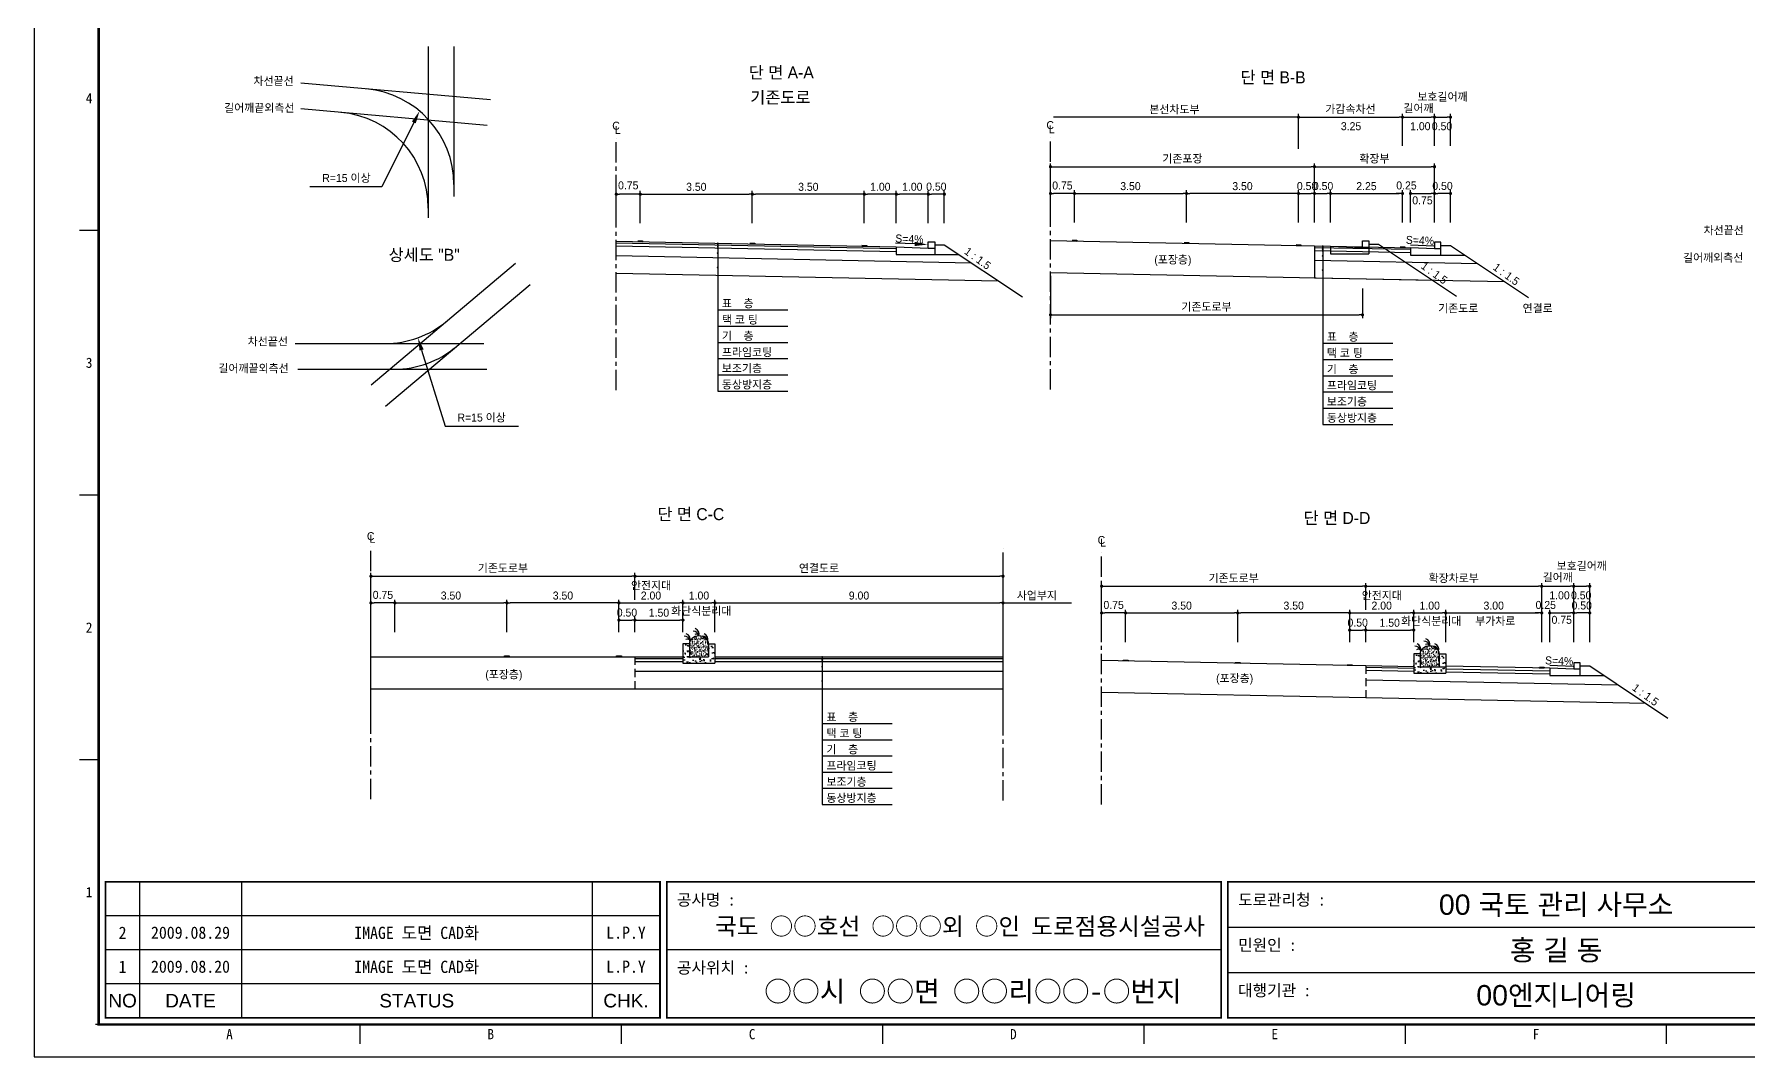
# Model space of a CAD drawing. Header units: millimetres. Extents: x 640 to 1063, y -2 to 297.
# Drawn here: x 639.6 to 907.4, y -2.4 to 157.3 of the extents above; entities that cross this region are included whole.
import ezdxf
from ezdxf.enums import TextEntityAlignment as Align

# ---------------------------------------------------------------- set-up
doc = ezdxf.new("R2010")
doc.units = ezdxf.units.MM
doc.linetypes.add('CENTER', pattern=[50.8, 31.75, -6.35, 6.35, -6.35])
doc.linetypes.add('HIDDEN', pattern=[9.525, 6.35, -3.175])
for name, color, linetype in [('CC-GSTR-0004', 4, 'Continuous'), ('CZ-DIMT-0002', 7, 'Continuous'), ('CZ-EXST-0002', 1, 'Continuous'), ('CZ-LIN1-0007', 7, 'Continuous'), ('CZ-LIN2-0003', 3, 'Continuous'), ('CZ-LINE-0001', 7, 'Continuous'), ('CZ-TEXT-BOX0', 7, 'Continuous'), ('TITLE', 7, 'Continuous')]:
    doc.layers.add(name, color=color, linetype=linetype)
doc.styles.add('견고딕', font='arial.ttf')
doc.styles.add('돋움', font='')
doc.styles.add('돋음체', font='')
doc.styles.get('돋움').set_extended_font_data('Dotum')
doc.styles.get('돋음체').set_extended_font_data('DotumChe')

# ---------------------------------------------------------------- blocks, each defined once
blk = doc.blocks.new('_Dot')
at = {"color": 0, "linetype": 'ByBlock', "lineweight": -2}
blk.add_line((-0.5, 0), (-1, 0), dxfattribs=at)
at = {"color": 0, "linetype": 'ByBlock', "const_width": 0.5}
blk.add_lwpolyline([(-0.25, 0, 1), (0.25, 0, 1)], format="xyb", close=True, dxfattribs=at)

msp = doc.modelspace()

# ---------------------------------------------------------------- hatches: boundary and pattern name
at = {"layer": 'CZ-EXST-0002'}
h = msp.add_hatch(dxfattribs=at)
h.set_pattern_fill('AR-CONC', color=256, scale=0.01, style=0)
h.set_pattern_definition([(50, (-367.2025, 3542.8968), (1.8218467, -0.15939086), [0.1905, -2.0955]), (355, (-367.2025, 3542.8968), (-0.3524283, 1.9105664), [0.1524, -1.6764]), (100.451, (-367.0507, 3542.8835), (1.469425, 1.7511669), [0.1619, -1.7809]), (46.1842, (-367.2025, 3543.4048), (2.7107904, -0.4204233), [0.28575, -3.14325]), (96.6356, (-366.9766, 3543.3697), (2.3740423, 2.4742556), [0.24285, -2.67135]), (351.184, (-367.2025, 3543.4048), (2.374046, 2.4742512), [0.2286, -2.5146]), (21, (-366.9485, 3543.2778), (1.5161488, -1.0226552), [0.1905, -2.0955]), (326, (-366.9485, 3543.2778), (0.6180203, 1.8418797), [0.1524, -1.6764]), (71.4514, (-366.8222, 3543.1925), (2.1341649, 0.8192286), [0.1619, -1.7809]), (37.5, (-367.2025, 3542.89677), (0.03088603, 0.84555039), [0, -1.65608, 0, -1.7018, 0, -1.68275]), (7.5, (-367.2025, 3542.8968), (0.66819663, 1.00180575), [0, -0.97028, 0, -1.61798, 0, -0.64135]), (327.5, (-367.7689, 3542.8968), (1.35590595, -0.05728744), [0, -0.635, 0, -1.9812, 0, -2.6289]), (317.5, (-368.0229, 3542.8968), (1.4812918, 0.2542649), [0, -0.8255, 0, -1.31572, 0, -1.8669])])
h.paths.add_polyline_path([(745.92, 59.05), (745.92, 62.05), (744.92, 62.05), (744.92, 60.05), (741.92, 60.05), (741.92, 62.05), (740.92, 62.05), (740.92, 59.05)])
h = msp.add_hatch(dxfattribs=at)
h.set_pattern_fill('AR-SAND', color=256, scale=0.01, style=0)
h.set_pattern_definition([(37.5, (-367.2025, 3542.89677), (-0.016000313, 0.489413237), [0, -0.38608, 0, -0.4318, 0, -0.41275]), (7.5, (-367.2025, 3542.89677), (0.44952328, 0.7168251), [0, -0.20828, 0, -0.34798, 0, -0.13335]), (327.5, (-367.51493, 3542.89677), (0.79099237, 0.001437185), [0, -0.127, 0, -0.4572, 0, -0.5969]), (317.5, (-367.5149, 3542.8968), (0.76355645, 0.22292932), [0, -0.0635, 0, -0.29972, 0, -0.3429])])
edge = h.paths.add_edge_path()
edge.add_line((744.92, 60.05), (744.92, 62.05))
edge.add_ellipse((743.42, 62.05), major_axis=(-1.5, 0), ratio=0.829212, start_angle=180, end_angle=360)
edge.add_line((741.92, 62.05), (741.92, 60.05))
edge.add_line((741.92, 60.05), (744.92, 60.05))
h = msp.add_hatch(dxfattribs=at)
h.set_pattern_fill('AR-SAND', color=256, scale=0.01, style=0)
h.set_pattern_definition([(37.5, (-253.03753, 3541.32837), (-0.016000313, 0.489413237), [0, -0.38608, 0, -0.4318, 0, -0.41275]), (7.5, (-253.0375, 3541.3284), (0.44952328, 0.7168251), [0, -0.20828, 0, -0.34798, 0, -0.13335]), (327.5, (-253.34995, 3541.32837), (0.79099237, 0.001437185), [0, -0.127, 0, -0.4572, 0, -0.5969]), (317.5, (-253.34995, 3541.3284), (0.76355645, 0.22292932), [0, -0.0635, 0, -0.29972, 0, -0.3429])])
edge = h.paths.add_edge_path()
edge.add_ellipse((857.58, 60.48), major_axis=(-1.5, 0), ratio=0.829212, start_angle=180, end_angle=360)
edge.add_line((856.08, 60.48), (856.08, 58.48))
edge.add_line((856.08, 58.48), (859.08, 58.48))
edge.add_line((859.08, 58.48), (859.08, 60.48))
h = msp.add_hatch(dxfattribs=at)
h.set_pattern_fill('AR-CONC', color=256, scale=0.01, style=0)
h.set_pattern_definition([(50, (-253.0375, 3541.3284), (1.8218467, -0.15939086), [0.1905, -2.0955]), (355, (-253.0375, 3541.3284), (-0.3524283, 1.9105664), [0.1524, -1.6764]), (100.451, (-252.8857, 3541.315), (1.469425, 1.7511669), [0.1619, -1.7809]), (46.1842, (-253.0375, 3541.8364), (2.7107904, -0.4204233), [0.28575, -3.14325]), (96.6356, (-252.8116, 3541.8013), (2.3740423, 2.4742556), [0.24285, -2.67135]), (351.184, (-253.0375, 3541.8364), (2.374046, 2.4742512), [0.2286, -2.5146]), (21, (-252.7835, 3541.7094), (1.5161488, -1.0226552), [0.1905, -2.0955]), (326, (-252.7835, 3541.7094), (0.6180203, 1.8418797), [0.1524, -1.6764]), (71.4514, (-252.6572, 3541.6241), (2.1341649, 0.8192286), [0.1619, -1.7809]), (37.5, (-253.0375, 3541.3284), (0.03088603, 0.84555039), [0, -1.65608, 0, -1.7018, 0, -1.68275]), (7.5, (-253.0375, 3541.3284), (0.66819663, 1.00180575), [0, -0.97028, 0, -1.61798, 0, -0.64135]), (327.5, (-253.60395, 3541.3284), (1.35590595, -0.05728744), [0, -0.635, 0, -1.9812, 0, -2.6289]), (317.5, (-253.858, 3541.3284), (1.4812918, 0.2542649), [0, -0.8255, 0, -1.31572, 0, -1.8669])])
h.paths.add_polyline_path([(860.08, 57.48), (860.08, 60.48), (859.08, 60.48), (859.08, 58.48), (856.08, 58.48), (856.08, 60.48), (855.08, 60.48), (855.08, 57.48)])
at = {"layer": 'CZ-LIN1-0007'}
for points in [[(734.62, 124.87), (734.62, 124.99), (733.87, 125.01), (733.87, 124.88)], [(752.12, 124.52), (752.12, 124.64), (751.37, 124.66), (751.37, 124.53)], [(769.62, 124.17), (769.62, 124.29), (768.87, 124.31), (768.87, 124.18)], [(802.45, 124.97), (802.45, 125.1), (801.7, 125.11), (801.7, 124.99)], [(819.95, 124.62), (819.95, 124.75), (819.2, 124.76), (819.2, 124.64)], [(837.45, 124.27), (837.45, 124.4), (836.7, 124.41), (836.7, 124.29)], [(853.7, 123.95), (853.7, 124.07), (852.95, 124.09), (852.95, 123.96)], [(713.79, 60.05), (713.79, 60.18), (713.04, 60.18), (713.04, 60.05)], [(731.29, 60.05), (731.29, 60.18), (730.54, 60.18), (730.54, 60.05)], [(810.45, 59.37), (810.46, 59.5), (809.71, 59.51), (809.7, 59.39)], [(827.95, 59.02), (827.96, 59.15), (827.21, 59.16), (827.2, 59.04)], [(845.45, 58.67), (845.46, 58.8), (844.71, 58.81), (844.7, 58.69)], [(875.45, 58.27), (875.46, 58.4), (874.71, 58.41), (874.7, 58.29)]]:
    msp.add_hatch(color=256, dxfattribs=at).paths.add_polyline_path(points)

# ---------------------------------------------------------------- linework, layer by layer
at = {"color": 0, "linetype": 'ByBlock', "lineweight": -2}
for p, q in [((836.83, 144.32), (836.58, 144.32)), ((791.17, 68.46), (791.42, 68.46))]:
    msp.add_line(p, q, dxfattribs=at)
at = {"color": 0, "linetype": 'ByBlock', "const_width": 0.25}
for points in [[(836.95, 144.32, 1), (837.2, 144.32, 1)], [(791.04, 68.46, 1), (790.79, 68.46, 1)]]:
    msp.add_lwpolyline(points, format="xyb", close=True, dxfattribs=at)
at = {"layer": 'CC-GSTR-0004'}
for p, q in [((774.25, 124.07), (774.25, 122.87)), ((774.25, 124.07), (779.25, 123.87)), ((779.25, 123.87), (779.25, 124.87)), ((779.25, 124.87), (780.25, 124.87)), ((779.25, 123.87), (780.25, 123.87)), ((780.25, 124.87), (780.25, 122.87)), ((774.25, 122.87), (780.25, 122.87))]:
    msp.add_line(p, q, dxfattribs=at)
for points in [[(859.33, 123.78), (858.33, 123.78), (854.58, 123.93), (854.58, 122.78), (859.33, 122.78), (859.33, 124.78), (858.33, 124.78), (858.33, 123.78)], [(881.08, 58.11), (880.08, 58.11), (876.33, 58.26), (876.33, 57.11), (881.08, 57.11), (881.08, 59.11), (880.08, 59.11), (880.08, 58.11)]]:
    msp.add_lwpolyline(points, dxfattribs=at)
at = {"layer": 'CZ-EXST-0002'}
for p, q in [((701.13, 155.37), (701.13, 128.59)), ((705.12, 155.37), (705.12, 131.94)), ((710.83, 147), (681.24, 149.63)), ((710.34, 143.03), (681.24, 145.62)), ((798.33, 125.06), (842.08, 124.18)), ((842.08, 124.18), (847.08, 123.98)), ((842.08, 124.18), (842.08, 122.98)), ((847.08, 124.98), (848.08, 124.98)), ((847.08, 123.98), (847.08, 124.98)), ((847.08, 123.98), (848.08, 123.98)), ((848.08, 124.98), (848.08, 122.98)), ((848.08, 124.48), (849.58, 124.48)), ((849.58, 124.48), (861.78, 116.35)), ((692.21, 102.53), (714.76, 121.52)), ((842.08, 122.98), (848.08, 122.98)), ((694.42, 99.16), (717.02, 118.19)), ((798.33, 120.06), (858.01, 118.86)), ((680.33, 108.95), (709.81, 108.95)), ((680.75, 104.95), (710.29, 104.95)), ((692.17, 60.05), (733.42, 60.05)), ((847.58, 58.63), (806.33, 59.46)), ((692.17, 55.05), (733.42, 55.05)), ((847.58, 53.63), (806.33, 54.46))]:
    msp.add_line(p, q, dxfattribs=at)
at = {"layer": 'CZ-LIN1-0007'}
for p, q in [((733.87, 125.01), (734.62, 124.99)), ((733.87, 124.88), (734.62, 124.87)), ((734.62, 124.99), (734.62, 124.87)), ((751.37, 124.66), (752.12, 124.64)), ((751.37, 124.53), (752.12, 124.52)), ((752.12, 124.64), (752.12, 124.52)), ((768.87, 124.31), (769.62, 124.29)), ((768.87, 124.18), (769.62, 124.17)), ((769.62, 124.29), (769.62, 124.17)), ((801.7, 125.11), (802.45, 125.1)), ((801.7, 124.99), (802.45, 124.97)), ((802.45, 125.1), (802.45, 124.97)), ((819.2, 124.76), (819.95, 124.75)), ((819.2, 124.64), (819.95, 124.62)), ((819.95, 124.75), (819.95, 124.62)), ((836.7, 124.41), (837.45, 124.4)), ((836.7, 124.29), (837.45, 124.27)), ((837.45, 124.4), (837.45, 124.27)), ((852.95, 124.09), (853.7, 124.07)), ((852.95, 123.96), (853.7, 123.95)), ((853.7, 124.07), (853.7, 123.95)), ((713.04, 60.18), (713.79, 60.18)), ((713.04, 60.05), (713.04, 60.18)), ((713.79, 60.05), (713.04, 60.05)), ((713.79, 60.18), (713.79, 60.05)), ((730.54, 60.18), (731.29, 60.18)), ((730.54, 60.05), (730.54, 60.18)), ((731.29, 60.05), (730.54, 60.05)), ((731.29, 60.18), (731.29, 60.05)), ((809.7, 59.39), (809.71, 59.51)), ((810.45, 59.37), (809.7, 59.39)), ((809.71, 59.51), (810.46, 59.5)), ((810.46, 59.5), (810.45, 59.37)), ((827.2, 59.04), (827.21, 59.16)), ((827.95, 59.02), (827.2, 59.04)), ((827.21, 59.16), (827.96, 59.15)), ((827.96, 59.15), (827.95, 59.02)), ((844.7, 58.69), (844.71, 58.81)), ((845.45, 58.67), (844.7, 58.69)), ((844.71, 58.81), (845.46, 58.8)), ((845.46, 58.8), (845.45, 58.67)), ((874.7, 58.29), (874.71, 58.41)), ((875.45, 58.27), (874.7, 58.29)), ((874.71, 58.41), (875.46, 58.4)), ((875.46, 58.4), (875.45, 58.27))]:
    msp.add_line(p, q, dxfattribs=at)
at = {"layer": 'CZ-LIN2-0003'}
for p, q in [((730.5, 124.95), (774.25, 124.07)), ((730.5, 124.7), (774.25, 123.82)), ((730.5, 124.2), (774.25, 123.32)), ((780.25, 124.37), (781.75, 124.37)), ((781.75, 124.37), (793.95, 116.24)), ((839.58, 124.23), (854.58, 123.93)), ((839.58, 124.23), (839.58, 119.23)), ((839.58, 123.98), (854.58, 123.68)), ((839.58, 123.48), (854.58, 123.18)), ((859.33, 124.28), (860.83, 124.28)), ((860.83, 124.28), (873.03, 116.15)), ((730.5, 122.7), (785.92, 121.59)), ((780.25, 122.87), (784, 122.87)), ((839.58, 121.98), (865.04, 121.47)), ((859.33, 122.78), (863.08, 122.78)), ((730.5, 119.95), (790.17, 118.76)), ((839.58, 119.23), (869.3, 118.64)), ((740.92, 62.05), (740.92, 59.05)), ((741.92, 62.05), (740.92, 62.05)), ((741.92, 62.05), (741.92, 60.05)), ((744.92, 62.05), (745.92, 62.05)), ((744.92, 62.05), (744.92, 60.05)), ((745.92, 62.05), (745.92, 59.05)), ((733.42, 60.05), (740.92, 60.05)), ((733.42, 59.8), (740.92, 59.8)), ((733.42, 59.3), (740.92, 59.3)), ((740.92, 59.05), (745.92, 59.05)), ((741.92, 60.05), (744.92, 60.05)), ((745.92, 60.05), (790.92, 60.05)), ((745.92, 59.8), (790.92, 59.8)), ((745.92, 59.3), (790.92, 59.3)), ((855.08, 60.48), (855.08, 57.48)), ((856.08, 60.48), (855.08, 60.48)), ((856.08, 60.48), (856.08, 58.48)), ((859.08, 60.48), (859.08, 58.48)), ((859.08, 60.48), (860.08, 60.48)), ((860.08, 60.48), (860.08, 57.48)), ((733.42, 57.8), (790.92, 57.8)), ((855.08, 58.48), (847.58, 58.63)), ((855.08, 58.23), (847.58, 58.38)), ((855.08, 57.73), (847.58, 57.88)), ((887.1, 55.59), (847.58, 56.38)), ((855.08, 57.48), (860.08, 57.48)), ((856.08, 58.48), (859.08, 58.48)), ((859.08, 58.48), (860.08, 58.48)), ((876.33, 58.26), (860.08, 58.58)), ((876.33, 57.81), (860.08, 58.13)), ((876.33, 57.31), (860.08, 57.63)), ((881.08, 58.61), (882.58, 58.61)), ((881.08, 57.11), (884.83, 57.11)), ((882.58, 58.61), (894.78, 50.47)), ((733.42, 55.05), (790.92, 55.05)), ((891.36, 52.76), (847.58, 53.63))]:
    msp.add_line(p, q, dxfattribs=at)
for centre, radius, start, end in [((690.12, 133.79), 15, 0, 84.9204), ((686.13, 130.12), 15, 0, 84.9204), ((694.36, 123.95), 15, 270, 310.097), ((695.82, 119.95), 15, 270, 310.097), ((742.44, 63.52), 1, 347.1802, 67.3267), ((741.15, 62.39), 0.88, 7.8639, 92.7752), ((741.61, 62.36), 0.44, 19.771, 124.0366), ((741.04, 62.73), 1, 347.1802, 67.3267), ((742.54, 63.17), 0.88, 7.8639, 92.7752), ((743, 63.15), 0.44, 19.771, 124.0366), ((743.94, 62.39), 0.88, 7.8639, 92.7752), ((744.4, 62.36), 0.44, 19.771, 124.0366), ((743.83, 62.73), 1, 347.1802, 67.3267), ((855.31, 60.82), 0.88, 7.8639, 92.7752), ((855.21, 61.16), 1, 347.1802, 67.3267), ((856.71, 61.61), 0.88, 7.8639, 92.7752), ((857.17, 61.58), 0.44, 19.771, 124.0366), ((856.6, 61.95), 1, 347.1802, 67.3267), ((858.1, 60.82), 0.88, 7.8639, 92.7752), ((858, 61.16), 1, 347.1802, 67.3267), ((855.77, 60.79), 0.44, 19.771, 124.0366), ((858.56, 60.79), 0.44, 19.771, 124.0366)]:
    msp.add_arc(centre, radius, start, end, dxfattribs=at)
for centre in [(743.42, 62.05), (857.58, 60.48)]:
    msp.add_ellipse(centre, major_axis=(-1.5, 0), ratio=0.829212, start_param=3.141593, end_param=6.283185, dxfattribs=at)
at = {"layer": 'CZ-LINE-0001'}
for p, q in [((837.08, 139.35), (837.08, 144.82)), ((837.08, 139.85), (837.08, 144.82)), ((853.33, 139.85), (853.33, 144.82)), ((853.33, 139.85), (853.33, 144.82)), ((858.33, 139.85), (858.33, 144.82)), ((858.33, 139.85), (858.33, 144.82)), ((860.83, 139.85), (860.83, 144.82)), ((836.58, 144.32), (798.83, 144.32)), ((837.58, 144.32), (852.83, 144.32)), ((853.83, 144.32), (857.83, 144.32)), ((858.83, 144.32), (860.33, 144.32)), ((798.33, 132.9), (798.33, 137.08)), ((839.58, 132.9), (839.58, 137.08)), ((839.58, 132.9), (839.58, 137.08)), ((858.33, 132.9), (858.33, 137.08)), ((798.83, 136.58), (839.08, 136.58)), ((840.08, 136.58), (857.83, 136.58)), ((730.5, 127.74), (730.5, 132.79)), ((733.75, 132.29), (731, 132.29)), ((734.25, 127.74), (734.25, 132.79)), ((734.25, 127.74), (734.25, 132.79)), ((734.75, 132.29), (751.25, 132.29)), ((751.75, 127.74), (751.75, 132.79)), ((751.75, 127.74), (751.75, 132.79)), ((768.75, 132.29), (752.25, 132.29)), ((769.25, 127.74), (769.25, 132.79)), ((769.25, 127.74), (769.25, 132.79)), ((773.75, 132.29), (769.75, 132.29)), ((774.25, 127.74), (774.25, 132.79)), ((774.25, 127.74), (774.25, 132.79)), ((778.75, 132.29), (774.75, 132.29)), ((779.25, 127.74), (779.25, 132.79)), ((779.25, 130.19), (779.25, 132.79)), ((781.25, 132.29), (779.75, 132.29)), ((781.75, 127.74), (781.75, 132.79)), ((798.33, 127.85), (798.33, 132.9)), ((801.58, 132.4), (798.83, 132.4)), ((802.08, 127.85), (802.08, 132.9)), ((802.08, 127.85), (802.08, 132.9)), ((802.58, 132.4), (819.08, 132.4)), ((819.58, 127.85), (819.58, 132.9)), ((819.58, 127.85), (819.58, 132.9)), ((836.58, 132.4), (820.08, 132.4)), ((837.08, 127.85), (837.08, 132.9)), ((837.08, 127.85), (837.08, 132.9)), ((837.58, 132.4), (839.08, 132.4)), ((839.58, 127.85), (839.58, 132.9)), ((839.58, 127.85), (839.58, 132.9)), ((840.08, 132.4), (841.58, 132.4)), ((842.08, 127.85), (842.08, 132.9)), ((842.08, 127.85), (842.08, 132.9)), ((842.58, 132.4), (852.83, 132.4)), ((852.83, 132.4), (852.33, 132.4)), ((853.33, 127.85), (853.33, 132.9)), ((853.33, 127.85), (853.33, 132.9)), ((854.58, 127.85), (854.58, 132.9)), ((854.58, 127.85), (854.58, 132.9)), ((855.08, 132.4), (855.58, 132.4)), ((855.08, 132.4), (857.83, 132.4)), ((858.33, 127.85), (858.33, 132.9)), ((858.33, 130.29), (858.33, 132.9)), ((860.33, 132.4), (858.83, 132.4)), ((860.83, 127.85), (860.83, 132.9)), ((746.35, 124.63), (746.35, 101.55)), ((840.86, 124.21), (840.86, 96.34)), ((798.33, 119.56), (798.33, 112.94)), ((847.08, 117.55), (847.08, 112.94)), ((746.35, 114.21), (757.28, 114.21)), ((798.83, 113.44), (846.58, 113.44)), ((746.35, 111.67), (757.28, 111.67)), ((746.35, 109.14), (757.28, 109.14)), ((840.86, 109), (851.8, 109)), ((746.35, 106.61), (757.28, 106.61)), ((840.86, 106.47), (851.8, 106.47)), ((746.35, 104.08), (757.28, 104.08)), ((840.86, 103.94), (851.8, 103.94)), ((746.35, 101.55), (757.28, 101.55)), ((840.86, 101.41), (851.8, 101.41)), ((840.86, 98.88), (851.8, 98.88)), ((840.86, 96.34), (851.8, 96.34)), ((692.17, 68.96), (692.17, 73.13)), ((692.67, 72.63), (732.92, 72.63)), ((733.42, 68.96), (733.42, 73.13)), ((733.42, 68.96), (733.42, 73.13)), ((733.92, 72.63), (790.42, 72.63)), ((790.92, 68.96), (790.92, 73.13)), ((806.33, 67.39), (806.33, 71.56)), ((806.83, 71.06), (847.08, 71.06)), ((847.58, 67.39), (847.58, 71.56)), ((847.58, 67.39), (847.58, 71.56)), ((848.08, 71.06), (874.58, 71.06)), ((875.08, 67.39), (875.08, 71.56)), ((875.08, 66.59), (875.08, 71.56)), ((875.58, 71.06), (879.58, 71.06)), ((880.08, 66.59), (880.08, 71.56)), ((880.08, 66.59), (880.08, 71.56)), ((880.58, 71.06), (882.08, 71.06)), ((882.58, 66.59), (882.58, 71.56)), ((692.17, 48.88), (692.17, 69.28)), ((692.17, 63.91), (692.17, 68.96)), ((695.42, 68.46), (692.67, 68.46)), ((695.92, 63.91), (695.92, 68.96)), ((695.92, 63.91), (695.92, 68.96)), ((696.42, 68.46), (712.92, 68.46)), ((713.42, 63.91), (713.42, 68.96)), ((713.42, 63.91), (713.42, 68.96)), ((730.42, 68.46), (713.92, 68.46)), ((730.92, 63.91), (730.92, 68.96)), ((730.92, 63.91), (730.92, 68.96)), ((731.42, 68.46), (740.42, 68.46)), ((740.92, 63.91), (740.92, 68.96)), ((740.92, 63.91), (740.92, 68.96)), ((741.42, 68.46), (745.42, 68.46)), ((745.92, 63.91), (745.92, 68.96)), ((745.92, 63.91), (745.92, 68.96)), ((746.42, 68.46), (790.42, 68.46)), ((790.92, 48.63), (790.92, 69.03)), ((790.92, 63.91), (790.92, 68.96)), ((790.92, 63.91), (790.92, 68.96)), ((791.42, 68.46), (801.63, 68.46)), ((806.33, 62.34), (806.33, 67.39)), ((810.08, 62.34), (810.08, 67.39)), ((810.08, 62.34), (810.08, 67.39)), ((827.58, 62.34), (827.58, 67.39)), ((827.58, 62.34), (827.58, 67.39)), ((845.08, 62.34), (845.08, 67.39)), ((845.08, 62.34), (845.08, 67.39)), ((855.08, 62.34), (855.08, 67.39)), ((855.08, 62.34), (855.08, 67.39)), ((860.08, 62.34), (860.08, 67.39)), ((860.08, 62.34), (860.08, 67.39)), ((875.08, 62.34), (875.08, 67.39)), ((875.08, 62.34), (875.08, 67.39)), ((876.33, 62.34), (876.33, 67.39)), ((876.33, 62.34), (876.33, 67.39)), ((880.08, 62.34), (880.08, 67.39)), ((880.08, 64.78), (880.08, 67.39)), ((882.58, 62.34), (882.58, 67.39)), ((730.92, 63.91), (730.92, 66.28)), ((731.42, 65.78), (732.92, 65.78)), ((733.42, 63.91), (733.42, 66.28)), ((733.42, 63.91), (733.42, 66.28)), ((733.92, 65.78), (740.42, 65.78)), ((740.92, 63.91), (740.92, 66.28)), ((809.58, 66.89), (806.83, 66.89)), ((810.58, 66.89), (827.08, 66.89)), ((844.58, 66.89), (828.08, 66.89)), ((845.08, 62.34), (845.08, 64.71)), ((845.58, 66.89), (854.58, 66.89)), ((847.58, 62.34), (847.58, 64.71)), ((847.58, 62.34), (847.58, 64.71)), ((855.08, 62.34), (855.08, 64.71)), ((855.58, 66.89), (859.58, 66.89)), ((860.58, 66.89), (874.58, 66.89)), ((874.58, 66.89), (874.08, 66.89)), ((876.83, 66.89), (879.58, 66.89)), ((876.83, 66.89), (877.33, 66.89)), ((882.08, 66.89), (880.58, 66.89)), ((845.58, 64.21), (847.08, 64.21)), ((848.08, 64.21), (854.58, 64.21)), ((762.68, 60.05), (762.68, 36.97)), ((762.68, 49.63), (773.61, 49.63)), ((762.68, 47.09), (773.61, 47.09)), ((762.68, 44.56), (773.61, 44.56)), ((762.68, 42.03), (773.61, 42.03)), ((762.68, 39.5), (773.61, 39.5)), ((762.68, 36.97), (773.61, 36.97))]:
    msp.add_line(p, q, dxfattribs=at)
at = {"layer": 'CZ-LINE-0001', "linetype": 'CENTER', "ltscale": 0.1}
for p, q in [((730.5, 101.67), (730.5, 141.05)), ((798.33, 101.78), (798.33, 141.16)), ((692.17, 37.83), (692.17, 77.21)), ((790.92, 37.58), (790.92, 76.96)), ((806.33, 36.99), (806.33, 76.37))]:
    msp.add_line(p, q, dxfattribs=at)
at = {"layer": 'CZ-LINE-0001', "linetype": 'HIDDEN', "ltscale": 0.2}
for p, q in [((733.42, 60.05), (733.42, 55.05)), ((847.58, 58.63), (847.58, 53.63))]:
    msp.add_line(p, q, dxfattribs=at)
at = {"layer": 'CZ-LINE-0001'}
for points in [[(698.87, 143.48), (693.86, 133.46), (682.63, 133.46)], [(777.12, 124.51), (774.12, 124.63)], [(858.22, 124.19), (854.58, 124.34)], [(700.09, 107.95), (703.74, 96.05), (715.24, 96.05)], [(879.97, 58.52), (876.33, 58.66)]]:
    msp.add_lwpolyline(points, dxfattribs=at)
at = {"layer": 'CZ-LINE-0001', "linetype": 'ByBlock'}
for centre, start, end in [((746.35, 124.57), 0, 180), ((746.35, 124.57), 0, 180), ((746.35, 124.57), 180, 0), ((746.35, 124.57), 180, 0), ((746.35, 124.37), 0, 180), ((746.35, 124.37), 0, 180), ((746.35, 124.37), 180, 0), ((746.35, 124.37), 180, 0), ((746.35, 124.13), 0, 180), ((746.35, 124.13), 0, 180), ((746.35, 124.13), 180, 0), ((746.35, 124.13), 180, 0), ((746.34, 123.88), 0, 180), ((746.34, 123.88), 0, 180), ((746.34, 123.88), 180, 0), ((746.34, 123.88), 180, 0), ((840.86, 123.46), 0, 180), ((840.86, 123.46), 0, 180), ((840.86, 123.46), 180, 0), ((840.86, 123.46), 180, 0), ((840.86, 124.15), 0, 180), ((840.86, 124.15), 0, 180), ((840.86, 124.15), 180, 0), ((840.86, 124.15), 180, 0), ((840.86, 123.94), 0, 180), ((840.86, 123.94), 0, 180), ((840.86, 123.94), 180, 0), ((840.86, 123.94), 180, 0), ((840.86, 123.71), 0, 180), ((840.86, 123.71), 0, 180), ((840.86, 123.71), 180, 0), ((840.86, 123.71), 180, 0), ((746.34, 123.09), 0, 180), ((746.34, 123.09), 0, 180), ((746.34, 123.09), 180, 0), ((746.34, 123.09), 180, 0), ((746.34, 120.85), 0, 180), ((746.34, 120.85), 0, 180), ((746.34, 120.85), 180, 0), ((746.34, 120.85), 180, 0), ((840.86, 122.66), 0, 180), ((840.86, 122.66), 0, 180), ((840.86, 122.66), 180, 0), ((840.86, 122.66), 180, 0), ((840.86, 120.43), 0, 180), ((840.86, 120.43), 0, 180), ((840.86, 120.43), 180, 0), ((840.86, 120.43), 180, 0), ((762.67, 59.3), 0, 180), ((762.67, 59.3), 0, 180), ((762.67, 59.3), 180, 0), ((762.67, 59.3), 180, 0), ((762.68, 59.99), 0, 180), ((762.68, 59.99), 0, 180), ((762.68, 59.99), 180, 0), ((762.68, 59.99), 180, 0), ((762.68, 59.79), 0, 180), ((762.68, 59.79), 0, 180), ((762.68, 59.79), 180, 0), ((762.68, 59.79), 180, 0), ((762.68, 59.55), 0, 180), ((762.68, 59.55), 0, 180), ((762.68, 59.55), 180, 0), ((762.68, 59.55), 180, 0), ((762.67, 58.5), 0, 180), ((762.67, 58.5), 0, 180), ((762.67, 58.5), 180, 0), ((762.67, 58.5), 180, 0), ((762.67, 56.27), 0, 180), ((762.67, 56.27), 0, 180), ((762.67, 56.27), 180, 0), ((762.67, 56.27), 180, 0)]:
    msp.add_arc(centre, 0.0625, start, end, dxfattribs=at)
at = {"layer": 'CZ-LINE-0001'}
for points in [[(698.57, 143.63), (699.76, 145.27), (699.17, 143.34)], [(777.13, 124.85), (779.12, 124.43), (777.1, 124.18)], [(699.77, 107.85), (699.51, 109.86), (700.41, 108.05)]]:
    msp.add_solid(points, dxfattribs=at)
at = {"layer": 'TITLE', "color": 7, "linetype": 'Continuous'}
for p, q in [((649.65, 126.61), (646.63, 126.61)), ((649.65, 85.28), (646.63, 85.28)), ((649.65, 43.95), (646.63, 43.95)), ((690.48, -0.4), (690.48, 2.62)), ((731.3, -0.4), (731.3, 2.62)), ((772.13, -0.4), (772.13, 2.62)), ((812.95, -0.4), (812.95, 2.62)), ((853.78, -0.4), (853.78, 2.62)), ((894.6, -0.4), (894.6, 2.62))]:
    msp.add_line(p, q, dxfattribs=at)
at = {"layer": 'TITLE', "ltscale": 150}
for p, q in [((656.02, 24.9), (656.02, 3.68)), ((671.94, 24.9), (671.94, 3.68)), ((726.71, 24.9), (726.71, 3.68)), ((737.33, 19.6), (650.72, 19.6)), ((826.06, 17.83), (912.67, 17.83)), ((737.33, 14.29), (650.72, 14.29)), ((825, 14.29), (738.39, 14.29)), ((826.06, 10.76), (912.67, 10.76)), ((737.33, 8.99), (650.72, 8.99))]:
    msp.add_line(p, q, dxfattribs=at)
at = {"layer": 'TITLE'}
msp.add_line((1058.01, 2.62), (649.15, 2.62), dxfattribs=at)
msp.add_lwpolyline([(639.57, -2.41), (1062.93, -2.41), (1062.93, 296.96), (639.57, 296.96)], close=True, dxfattribs=at)
at = {"layer": 'TITLE', "linetype": 'Continuous', "const_width": 0.403}
msp.add_lwpolyline([(649.65, 2.62), (649.65, 291.92), (1057.9, 291.92), (1057.9, 2.62)], close=True, dxfattribs=at)
at = {"layer": 'TITLE', "ltscale": 150, "const_width": 0.265}
for points in [[(650.72, 24.9), (737.33, 24.9), (737.33, 3.68), (650.72, 3.68)], [(738.39, 24.9), (825, 24.9), (825, 3.68), (738.39, 3.68)], [(912.67, 3.68), (826.06, 3.68), (826.06, 24.9), (912.67, 24.9)]]:
    msp.add_lwpolyline(points, close=True, dxfattribs=at)

# ---------------------------------------------------------------- block references
at = {"layer": 'CZ-LINE-0001', "xscale": 0.5, "yscale": 0.5, "zscale": 0.5, "rotation": 180}
for p in [(837.08, 144.32), (853.33, 144.32), (858.33, 144.32), (798.33, 136.58), (839.58, 136.58), (730.5, 132.29), (734.25, 132.29), (751.75, 132.29), (769.25, 132.29), (774.25, 132.29), (779.25, 132.29), (798.33, 132.4), (802.08, 132.4), (819.58, 132.4), (837.08, 132.4), (839.58, 132.4), (842.08, 132.4), (854.58, 132.4), (854.58, 132.4), (858.33, 132.4), (798.33, 113.44), (692.17, 72.63), (733.42, 72.63), (806.33, 71.06), (847.58, 71.06), (875.08, 71.06), (880.08, 71.06), (692.17, 68.46), (695.92, 68.46), (713.42, 68.46), (730.92, 68.46), (740.92, 68.46), (745.92, 68.46), (806.33, 66.89), (810.08, 66.89), (827.58, 66.89), (845.08, 66.89), (855.08, 66.89), (860.08, 66.89), (876.33, 66.89), (876.33, 66.89), (880.08, 66.89), (730.92, 65.78), (733.42, 65.78), (845.08, 64.21), (847.58, 64.21)]:
    msp.add_blockref('_Dot', p, dxfattribs=at)
at = {"layer": 'CZ-LINE-0001', "xscale": 0.5, "yscale": 0.5, "zscale": 0.5}
for p in [(853.33, 144.32), (858.33, 144.32), (860.83, 144.32), (839.58, 136.58), (858.33, 136.58), (734.25, 132.29), (751.75, 132.29), (769.25, 132.29), (774.25, 132.29), (779.25, 132.29), (781.75, 132.29), (802.08, 132.4), (819.58, 132.4), (837.08, 132.4), (839.58, 132.4), (842.08, 132.4), (853.33, 132.4), (853.33, 132.4), (858.33, 132.4), (860.83, 132.4), (847.08, 113.44), (733.42, 72.63), (790.92, 72.63), (847.58, 71.06), (875.08, 71.06), (880.08, 71.06), (882.58, 71.06), (695.92, 68.46), (713.42, 68.46), (730.92, 68.46), (740.92, 68.46), (745.92, 68.46), (790.92, 68.46), (810.08, 66.89), (827.58, 66.89), (845.08, 66.89), (855.08, 66.89), (860.08, 66.89), (875.08, 66.89), (875.08, 66.89), (880.08, 66.89), (882.58, 66.89), (733.42, 65.78), (740.92, 65.78), (847.58, 64.21), (855.08, 64.21)]:
    msp.add_blockref('_Dot', p, dxfattribs=at)

# ---------------------------------------------------------------- texts
at = {"layer": 'CZ-DIMT-0002', "style": '돋움'}
for s, p in [('차선끝선', (676.96, 149.97)), ('길어깨끝외측선', (674.73, 145.77)), ('C', (730.46, 142.98)), ('L', (730.72, 142.32)), ('C', (798.29, 143.08)), ('L', (798.55, 142.43)), ('R=15 이상', (688.34, 134.82)), ('차선끝선', (903.51, 126.65)), ('차선끝선', (676.06, 109.29)), ('길어깨끝외측선', (673.83, 105.09)), ('R=15 이상', (709.46, 97.41)), ('C', (692.13, 78.88)), ('L', (692.39, 78.48)), ('C', (806.29, 78.28)), ('L', (806.55, 77.89))]:
    msp.add_text(s, height=1.25, dxfattribs=at).set_placement(p, align=Align.MIDDLE_CENTER)
for s, p in [('3.25', (843.7, 142.28)), ('1.00', (854.52, 142.28)), ('0.50', (857.91, 142.28)), ('(포장층)', (814.56, 121.44)), ('길어깨외측선', (897.16, 121.74)), ('표    층', (747, 114.6)), ('기존도로', (858.9, 113.84)), ('연결로', (872.09, 113.84)), ('택 코 팅', (747, 112.06)), ('기    층', (747, 109.53)), ('표    층', (841.51, 109.39)), ('프라임코팅', (747, 107)), ('택 코 팅', (841.51, 106.86)), ('보조기층', (747, 104.47)), ('기    층', (841.51, 104.33)), ('동상방지층', (747, 101.94)), ('프라임코팅', (841.51, 101.8)), ('보조기층', (841.51, 99.27)), ('동상방지층', (841.51, 96.73)), ('안전지대', (732.8, 70.55)), ('사업부지', (793.07, 68.99)), ('안전지대', (846.96, 68.99)), ('1.00', (876.27, 69.02)), ('0.50', (879.66, 69.02)), ('화단식분리대', (739.07, 66.58)), ('화단식분리대', (853.11, 65.01)), ('부가차로', (864.69, 65.01)), ('(포장층)', (710.04, 56.67)), ('(포장층)', (824.21, 56.07)), ('표    층', (763.33, 50.01)), ('택 코 팅', (763.33, 47.48)), ('기    층', (763.33, 44.95)), ('프라임코팅', (763.33, 42.42)), ('보조기층', (763.33, 39.89)), ('동상방지층', (763.33, 37.36))]:
    msp.add_text(s, height=1.25, dxfattribs=at).set_placement(p)
for s, rotation, p in [('S=4%', 357.7094, (776.29, 125.3)), ('1 : 1.5', 323.8881, (786.96, 122.26)), ('S=4%', 357.7094, (856.06, 125.08)), ('1 : 1.5', 323.8881, (858.3, 119.99)), ('1 : 1.5', 323.8881, (869.55, 119.79)), ('S=4%', 357.7094, (877.81, 59.41)), ('1 : 1.5', 323.8881, (891.3, 54.12))]:
    msp.add_text(s, height=1.25, rotation=rotation, dxfattribs=at).set_placement(p, align=Align.MIDDLE_CENTER)
at = {"layer": 'CZ-DIMT-0002', "insert": (817.7, 145.46), "char_height": 1.25, "attachment_point": 5, "style": '돋움'}
msp.add_mtext('본선차도부', dxfattribs=at)
at = {"layer": 'CZ-LINE-0001', "char_height": 1.25, "attachment_point": 5, "style": '돋움'}
for s, insert in [('\\A1;보호길어깨', (859.58, 147.44)), ('\\A1;가감속차선', (845.2, 145.52)), ('\\A1;길어깨', (855.83, 145.64)), ('\\A1;기존포장', (818.95, 137.77)), ('\\A1;확장부', (848.95, 137.77)), ('\\A1;0.75', (732.37, 133.66)), ('\\A1;3.50', (743, 133.43)), ('\\A1;3.50', (760.5, 133.43)), ('\\A1;1.00', (771.75, 133.44)), ('\\A1;1.00', (776.75, 133.44)), ('\\A1;0.50', (780.5, 133.46)), ('\\A1;0.75', (800.2, 133.64)), ('\\A1;3.50', (810.83, 133.54)), ('\\A1;3.50', (828.33, 133.54)), ('\\A1;0.50', (838.42, 133.55)), ('\\A1;0.50', (840.92, 133.55)), ('\\A1;2.25', (847.7, 133.54)), ('\\A1;0.25', (853.95, 133.65)), ('\\A1;0.50', (859.58, 133.57)), ('\\A1;0.75', (856.45, 131.32)), ('\\A1;기존도로부', (822.7, 114.63)), ('\\A1;보호길어깨', (881.33, 74.18)), ('\\A1;기존도로부', (712.79, 73.83)), ('\\A1;연결도로', (762.17, 73.82)), ('\\A1;기존도로부', (826.95, 72.26)), ('\\A1;확장차로{\\fGulimChe|b0|i0|c129|p32;부}', (861.33, 72.26)), ('\\A1;길어깨', (877.58, 72.38)), ('\\A1;0.75', (694.04, 69.7)), ('\\A1;3.50', (704.67, 69.6)), ('\\A1;3.50', (722.17, 69.6)), ('\\A1;2.00', (735.92, 69.6)), ('\\A1;1.00', (743.42, 69.6)), ('\\A1;9.00', (768.42, 69.6)), ('\\A1;0.50', (732.17, 66.94)), ('\\A1;1.50', (737.17, 66.92)), ('\\A1;0.75', (808.2, 68.13)), ('\\A1;3.50', (818.83, 68.03)), ('\\A1;3.50', (836.33, 68.03)), ('\\A1;2.00', (850.08, 68.03)), ('\\A1;1.00', (857.58, 68.03)), ('\\A1;3.00', (867.58, 68.03)), ('\\A1;0.25', (875.71, 68.13)), ('\\A1;0.50', (881.33, 68.05)), ('\\A1;0.50', (846.33, 65.37)), ('\\A1;1.50', (851.33, 65.35)), ('\\A1;0.75', (878.21, 65.81))]:
    msp.add_mtext(s, dxfattribs=dict(at, insert=insert))
at = {"layer": 'CZ-TEXT-BOX0', "style": '돋움'}
for s, p in [('단 면 A-A', (756.28, 151.3)), ('단 면 B-B', (833.12, 150.54)), ('기존도로', (756.13, 147.4)), ('상세도 "B"', (700.49, 122.82)), ('단 면 C-C', (742.15, 82.32)), ('단 면 D-D', (843.09, 81.72))]:
    msp.add_text(s, height=1.875, dxfattribs=at).set_placement(p, align=Align.MIDDLE_CENTER)
at = {"layer": 'TITLE', "color": 3, "linetype": 'Continuous', "style": '돋음체'}
for s, p in [('4', (648.14, 147.28)), ('3', (648.14, 105.95)), ('2', (648.14, 64.62)), ('1', (648.14, 23.29)), ('A', (670.07, 1.11)), ('B', (710.89, 1.11)), ('C', (751.72, 1.11)), ('D', (792.54, 1.11)), ('E', (833.37, 1.11)), ('F', (874.19, 1.11))]:
    msp.add_text(s, height=1.59, dxfattribs=at).set_placement(p, align=Align.MIDDLE)
at = {"layer": 'TITLE', "style": '돋음체'}
for s, p in [('공사명 : ', (739.98, 21.19)), ('도로관리청 :', (827.65, 21.19)), ('민원인 :', (827.65, 14.12)), ('공사위치 :', (739.98, 10.58)), ('대행기관 :', (827.65, 7.04))]:
    msp.add_text(s, height=1.804, dxfattribs=at).set_placement(p)
at = {"layer": 'TITLE', "color": 7, "linetype": 'Continuous'}
for s, height, style, p in [('00 국토 관리 사무소', 3.1832, '견고딕', (877.32, 21.37)), ('국도 ○○호선 ○○○외 ○인 도로점용시설공사', 2.7, '돋음체', (784.19, 17.98)), ('홍 길 동', 3.183, '견고딕', (877.32, 14.29)), ('○○시 ○○면 ○○리○○-○번지', 3.1832, '돋음체', (786.22, 7.82)), ('00엔지니어링', 3.183, '견고딕', (877.32, 7.22))]:
    msp.add_text(s, height=height, dxfattribs=dict(at, style=style)).set_placement(p, align=Align.MIDDLE)
at = {"layer": 'TITLE', "color": 1, "linetype": 'Continuous', "style": '돋음체'}
msp.add_text('2', height=1.91, dxfattribs=at).set_placement((653.37, 16.95), align=Align.MIDDLE)
at = {"layer": 'TITLE', "linetype": 'Continuous'}
for s, height, style, p in [('2009.08.29', 1.91, '돋음체', (663.98, 16.95)), ('L.P.Y', 1.91, '돋음체', (732.02, 16.95)), ('1', 1.91, '돋음체', (653.37, 11.64)), ('2009.08.20', 1.91, '돋음체', (663.98, 11.64)), ('L.P.Y', 1.91, '돋음체', (732.02, 11.64)), ('NO', 2.122, '견고딕', (653.37, 6.34)), ('DATE', 2.122, '견고딕', (663.98, 6.34)), ('STATUS', 2.122, '견고딕', (699.33, 6.34)), ('CHK.', 2.122, '견고딕', (732.02, 6.34))]:
    msp.add_text(s, height=height, dxfattribs=dict(at, style=style)).set_placement(p, align=Align.MIDDLE)
at = {"layer": 'TITLE', "style": '돋음체'}
for p in [(699.33, 16.95), (699.33, 11.64)]:
    msp.add_text('IMAGE 도면 CAD화', height=1.9099, dxfattribs=at).set_placement(p, align=Align.MIDDLE)

doc.saveas('drawing.dxf')
